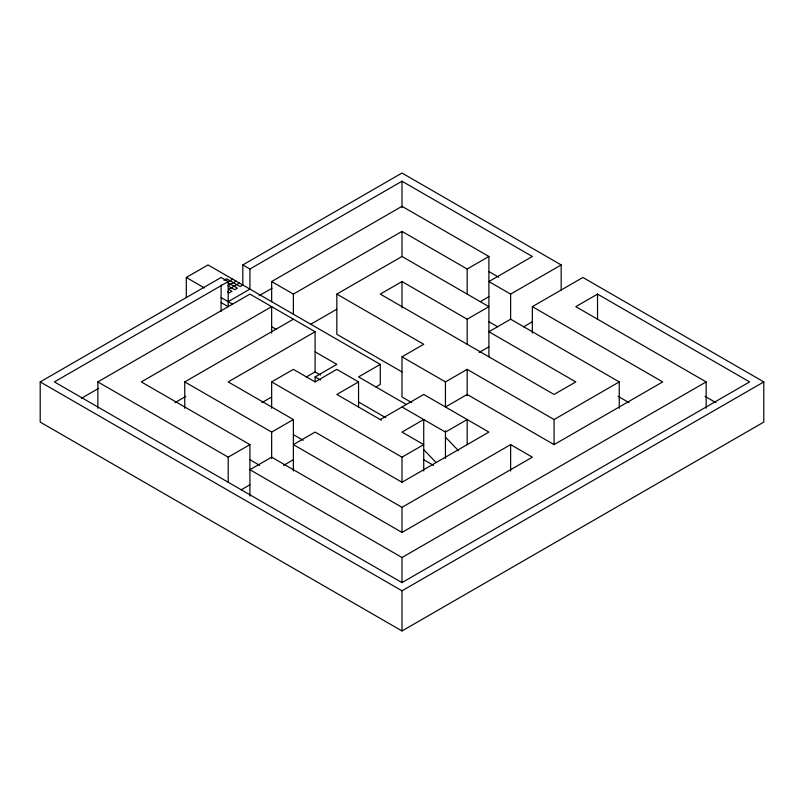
<?xml version="1.0" encoding="UTF-8"?>
<svg xmlns="http://www.w3.org/2000/svg" width="804" height="804" viewBox="0 0 804 804"><rect width="100%" height="100%" fill="white"/><g stroke="black" fill="none" stroke-linecap="round" stroke-linejoin="round"><path stroke-width="1.21" d="M186.307 297.56L186.307 277.47L208.025 264.928L380.272 364.373L380.272 384.463L375.93 386.965M532.348 333.017L532.348 306.656L582.9 277.47L763.8 381.91L763.8 422.09L402 630.969L40.2 422.09L40.2 381.91L221.1 277.47L228.195 281.561L228.195 306.676L221.1 302.585M223.964 280.395L226.678 278.827L240.115 286.586L242.828 285.018L242.828 264.928L402 173.031L561.172 264.928L561.172 290.033M228.195 281.561L54.391 381.91L402 582.598L749.609 381.91L597.533 294.103L575.805 306.656L706.153 381.91L706.153 408.281M242.828 264.928L249.923 269.018L402 181.222L532.348 256.476L488.902 281.561L510.63 294.103L561.172 264.928M228.225 281.812L232.758 279.199M236.115 281.139L227.964 285.842L234.678 289.721L237.391 288.154L228.165 282.817M239.471 283.078L228.607 289.35L231.964 291.289L229.251 292.857L227.572 291.882M228.195 301.651L249.923 289.108L249.923 269.018M97.847 408.281L97.847 381.91L249.923 294.103L315.098 331.74L315.098 371.92L306.404 376.935M271.651 301.651L271.651 281.561L402 206.306L488.902 256.476L488.902 356.845M81.365 398.322L98.691 388.322M259.069 295.731L272.064 288.224M271.651 281.561L293.37 294.103L402 231.391L467.174 269.018L488.902 256.476M184.749 408.281L184.749 381.91L293.37 319.198M402 371.92L336.826 334.293L336.826 294.103L402 256.476L488.902 306.656L467.174 319.198L402 281.561L380.272 294.103L554.077 394.452L575.805 381.91L488.902 331.74L510.63 319.198L619.251 381.91L619.251 408.281M174.97 402.653L185.835 396.372M310.756 324.253L336.826 309.198M315.098 331.74L228.195 381.91L293.37 419.537L293.37 470.993M271.651 408.281L271.651 381.91L293.37 369.368L315.098 381.91L336.826 369.368L358.554 381.91L358.554 407.025M261.873 402.653L271.651 397.005M315.098 381.94L315.098 376.915L336.826 364.373L315.098 351.83M480.209 301.681L488.902 296.656M380.272 364.373L358.554 376.915L406.342 404.512M97.847 381.91L228.195 457.164L249.923 444.622L249.923 496.078M184.749 381.91L271.651 432.08L293.37 419.537M358.554 381.91L336.826 394.452L381.357 420.19M411.779 402.653L402 397.005L402 356.825L423.728 344.283L336.826 294.103M241.23 489.827L249.923 484.802M283.591 465.365L293.37 459.717M479.124 352.474L488.902 346.836M523.535 326.836L532.137 321.871M380.272 419.537L423.728 394.452L488.902 432.08L402 482.259L315.098 432.08L293.37 444.622L402 507.344L510.63 444.622L532.348 457.164L402 532.429L271.651 457.164L249.923 469.707L402 557.514L706.153 381.91M402 356.825L445.446 381.91L467.174 369.368L554.077 419.537L619.251 381.91M271.651 381.91L402 457.164L423.728 444.622L402 432.08L423.728 419.537L423.728 470.993M40.2 381.91L402 590.789L763.8 381.91M488.902 271.571L498.681 277.219M705.068 396.372L715.932 402.653M532.348 306.656L662.707 381.91L554.077 444.622L467.174 394.452L445.446 406.995L445.446 381.91M488.902 321.741L497.596 326.766M618.165 396.372L629.029 402.653M186.307 277.47L204.467 287.953M221.1 297.56L232.537 304.163M271.651 326.746L275.993 329.248M402 406.995L445.446 432.08L467.174 419.537L467.174 444.652M315.098 371.92L320.525 375.056M315.098 376.915L320.525 380.051M358.554 402L385.709 417.678M423.728 459.717L433.507 465.365M293.37 434.632L303.148 440.28M249.923 444.622L141.293 381.91L271.651 306.656L271.651 333.017M249.923 459.717L259.702 465.365M445.446 437.135L458.491 450.682M423.728 449.677L435.889 462.32M597.533 294.103L597.533 319.218M554.077 419.537L554.077 444.652M510.63 294.103L510.63 319.218M510.63 444.622L510.63 470.993M467.174 269.018L467.174 294.133M467.174 319.198L467.174 344.303M467.174 369.368L467.174 395.739M445.446 430.854L445.446 458.451M402 181.222L402 207.593M402 231.391L402 256.506M402 281.561L402 307.932M402 457.164L402 482.279M402 507.344L402 532.449M402 557.514L402 582.629M402 590.789L402 630.969M293.37 294.103L293.37 314.193M271.651 432.08L271.651 458.451M228.195 457.164L228.195 482.279M221.1 284.998L221.1 311.369"/></g></svg>
